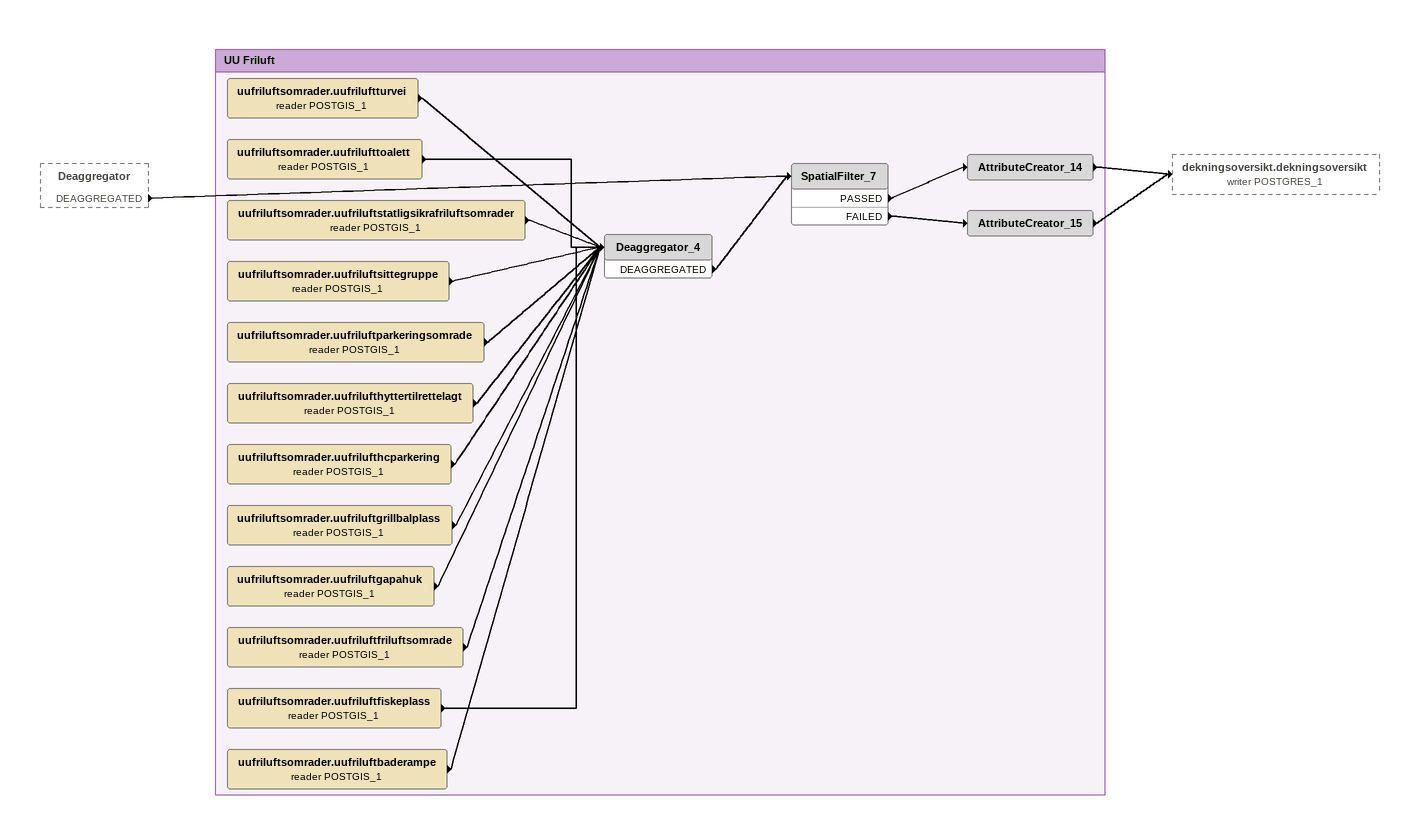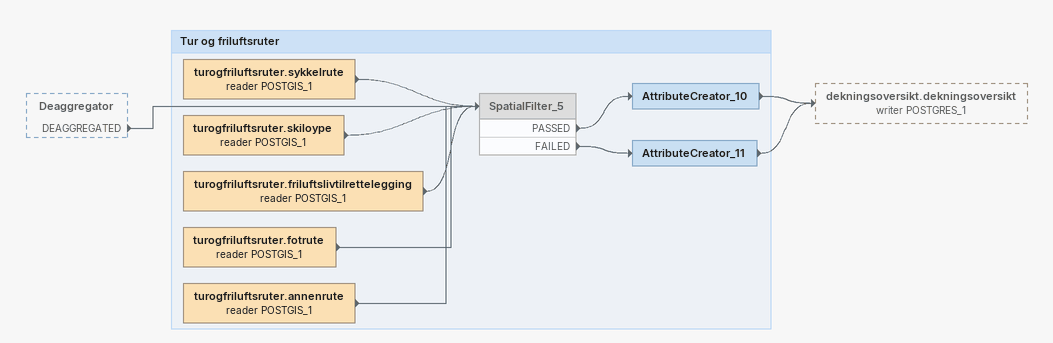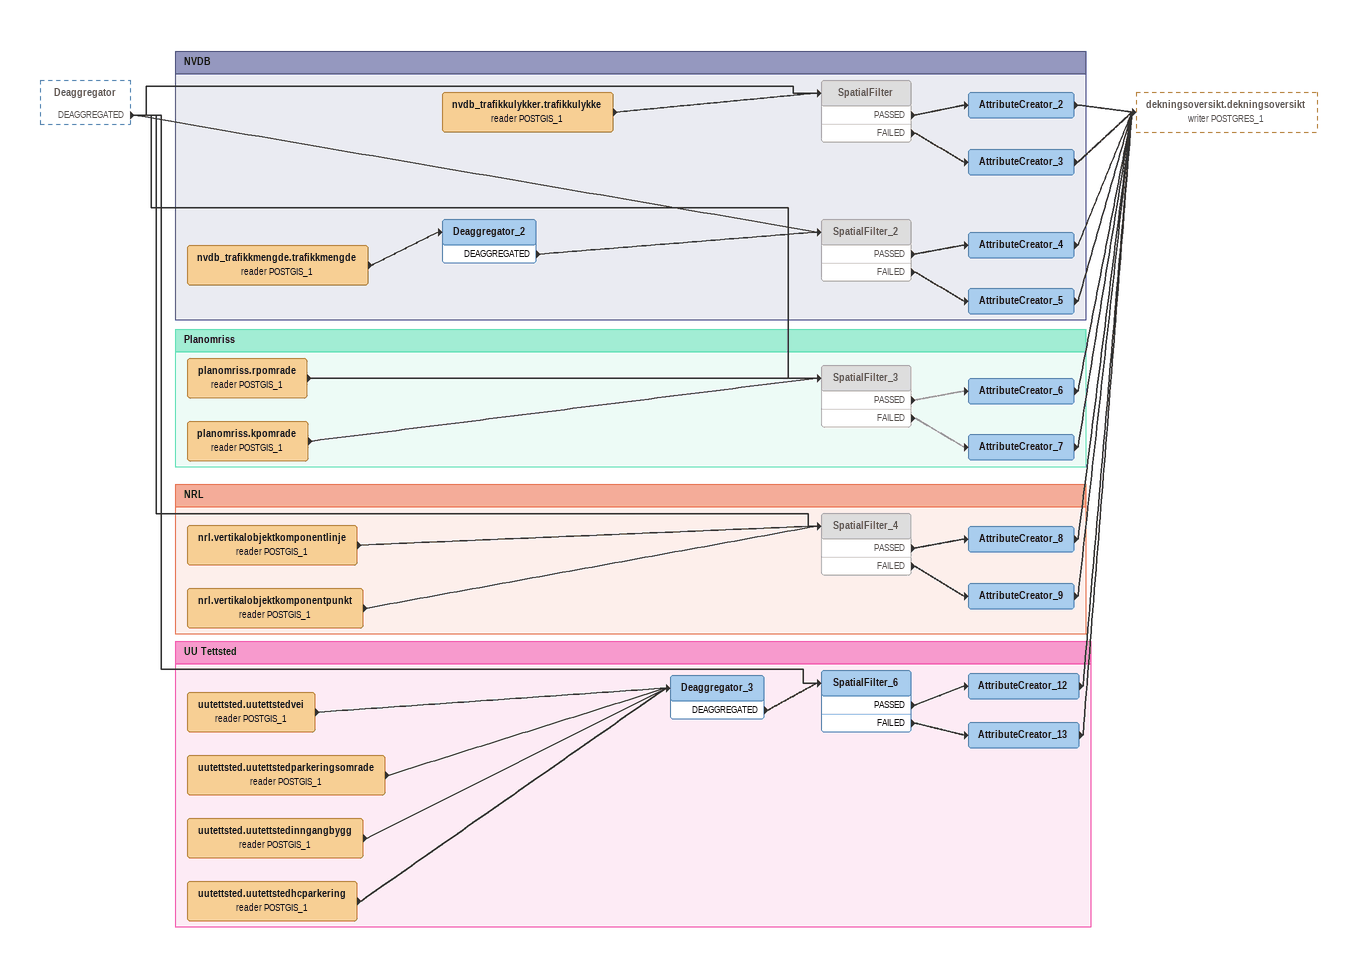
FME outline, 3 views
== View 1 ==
Deaggregator [outside]
    DEAGGREGATED -> SpatialFilter_7

Bookmark: UU Friluft
uufriluftsomrader.uufriluftturvei (reader POSTGIS_1)
    -> Deaggregator_4
uufriluftsomrader.uufrilufttoalett (reader POSTGIS_1)
    -> Deaggregator_4
uufriluftsomrader.uufriluftstatligsikrafriluftsomrader (reader POSTGIS_1)
    -> Deaggregator_4
uufriluftsomrader.uufriluftsittegruppe (reader POSTGIS_1)
    -> Deaggregator_4
uufriluftsomrader.uufriluftparkeringsomrade (reader POSTGIS_1)
    -> Deaggregator_4
uufriluftsomrader.uufrilufthyttertilrettelagt (reader POSTGIS_1)
    -> Deaggregator_4
uufriluftsomrader.uufrilufthcparkering (reader POSTGIS_1)
    -> Deaggregator_4
uufriluftsomrader.uufriluftgrillbalplass (reader POSTGIS_1)
    -> Deaggregator_4
uufriluftsomrader.uufriluftgapahuk (reader POSTGIS_1)
    -> Deaggregator_4
uufriluftsomrader.uufriluftfriluftsomrade (reader POSTGIS_1)
    -> Deaggregator_4
uufriluftsomrader.uufriluftfiskeplass (reader POSTGIS_1)
    -> Deaggregator_4
uufriluftsomrader.uufriluftbaderampe (reader POSTGIS_1)
    -> Deaggregator_4
Deaggregator_4
    DEAGGREGATED -> SpatialFilter_7
SpatialFilter_7
    PASSED -> AttributeCreator_14
    FAILED -> AttributeCreator_15
AttributeCreator_14
    -> dekningsoversikt.dekningsoversikt (writer POSTGRES_1)
AttributeCreator_15
    -> dekningsoversikt.dekningsoversikt (writer POSTGRES_1)

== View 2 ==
Deaggregator [outside]
    DEAGGREGATED -> SpatialFilter_5

Bookmark: Tur og friluftsruter
turogfriluftsruter.sykkelrute (reader POSTGIS_1)
    -> SpatialFilter_5
turogfriluftsruter.skiloype (reader POSTGIS_1)
    -> SpatialFilter_5
turogfriluftsruter.friluftslivtilrettelegging (reader POSTGIS_1)
    -> SpatialFilter_5
turogfriluftsruter.fotrute (reader POSTGIS_1)
    -> SpatialFilter_5
turogfriluftsruter.annenrute (reader POSTGIS_1)
    -> SpatialFilter_5
SpatialFilter_5 [off]
    PASSED -> AttributeCreator_10
    FAILED -> AttributeCreator_11
AttributeCreator_10
    -> dekningsoversikt.dekningsoversikt (writer POSTGRES_1)
AttributeCreator_11
    -> dekningsoversikt.dekningsoversikt (writer POSTGRES_1)

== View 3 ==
Deaggregator [outside]
    DEAGGREGATED -> SpatialFilter
    DEAGGREGATED -> SpatialFilter_2
    DEAGGREGATED -> SpatialFilter_3
    DEAGGREGATED -> SpatialFilter_4
    DEAGGREGATED -> SpatialFilter_6

Bookmark: NVDB
nvdb_trafikkmengde.trafikkmengde (reader POSTGIS_1)
    -> Deaggregator_2
Deaggregator_2
    DEAGGREGATED -> SpatialFilter_2
SpatialFilter_2 [off]
    PASSED -> AttributeCreator_4
    FAILED -> AttributeCreator_5
AttributeCreator_4
    -> dekningsoversikt.dekningsoversikt (writer POSTGRES_1)
AttributeCreator_5
    -> dekningsoversikt.dekningsoversikt (writer POSTGRES_1)
nvdb_trafikkulykker.trafikkulykke (reader POSTGIS_1)
    -> SpatialFilter
SpatialFilter [off]
    PASSED -> AttributeCreator_2
    FAILED -> AttributeCreator_3
AttributeCreator_2
    -> dekningsoversikt.dekningsoversikt (writer POSTGRES_1)
AttributeCreator_3
    -> dekningsoversikt.dekningsoversikt (writer POSTGRES_1)

Bookmark: Planomriss
planomriss.rpomrade (reader POSTGIS_1)
    -> SpatialFilter_3
planomriss.kpomrade (reader POSTGIS_1)
    -> SpatialFilter_3
SpatialFilter_3 [off]
    PASSED -> AttributeCreator_6 [off]
    FAILED -> AttributeCreator_7 [off]
AttributeCreator_6
    -> dekningsoversikt.dekningsoversikt (writer POSTGRES_1)
AttributeCreator_7
    -> dekningsoversikt.dekningsoversikt (writer POSTGRES_1)

Bookmark: NRL
nrl.vertikalobjektkomponentlinje (reader POSTGIS_1)
    -> SpatialFilter_4
nrl.vertikalobjektkomponentpunkt (reader POSTGIS_1)
    -> SpatialFilter_4
SpatialFilter_4 [off]
    PASSED -> AttributeCreator_8
    FAILED -> AttributeCreator_9
AttributeCreator_8
    -> dekningsoversikt.dekningsoversikt (writer POSTGRES_1)
AttributeCreator_9
    -> dekningsoversikt.dekningsoversikt (writer POSTGRES_1)

Bookmark: UU Tettsted
uutettsted.uutettstedvei (reader POSTGIS_1)
    -> Deaggregator_3
uutettsted.uutettstedparkeringsomrade (reader POSTGIS_1)
    -> Deaggregator_3
uutettsted.uutettstedinngangbygg (reader POSTGIS_1)
    -> Deaggregator_3
uutettsted.uutettstedhcparkering (reader POSTGIS_1)
    -> Deaggregator_3
Deaggregator_3
    DEAGGREGATED -> SpatialFilter_6
SpatialFilter_6
    PASSED -> AttributeCreator_12
    FAILED -> AttributeCreator_13
AttributeCreator_12
    -> dekningsoversikt.dekningsoversikt (writer POSTGRES_1)
AttributeCreator_13
    -> dekningsoversikt.dekningsoversikt (writer POSTGRES_1)
